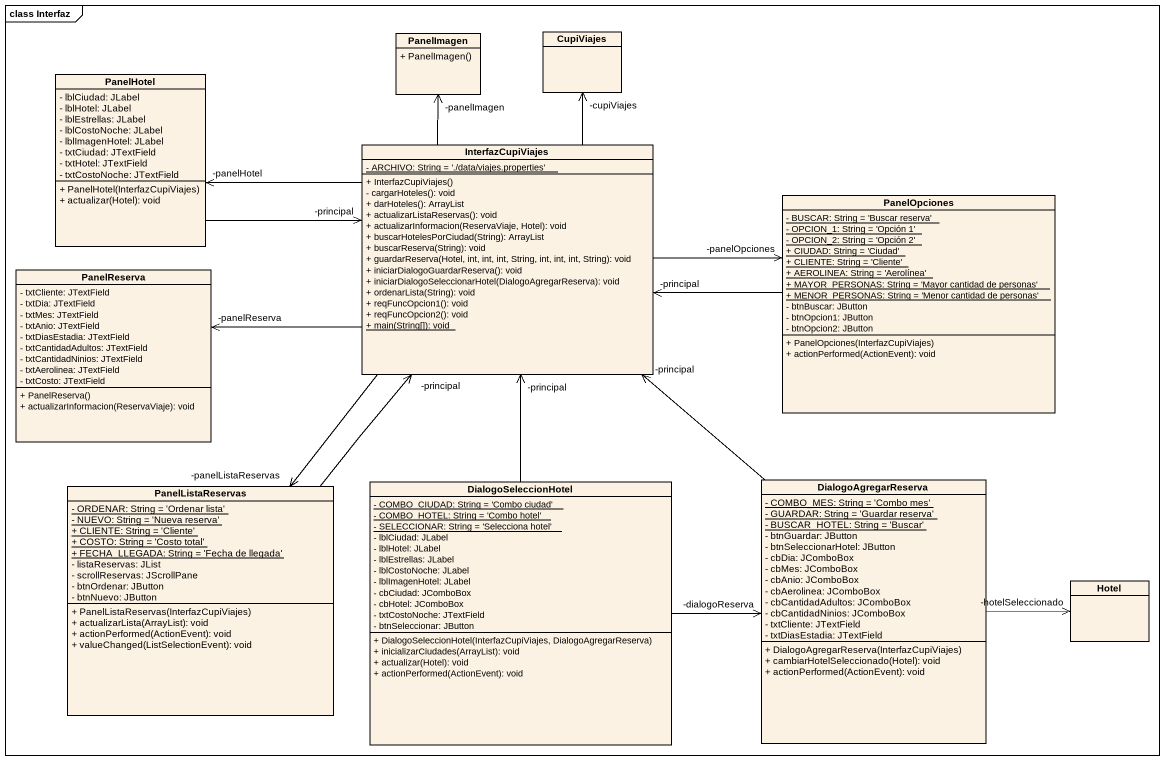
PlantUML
@startuml
mainframe class Interfaz
hide circle
hide empty members
skinparam classAttributeIconSize 0
class PanelImagen {
  + PanelImagen()
}
class CupiViajes
class PanelHotel {
  - lblCiudad: JLabel
  - lblHotel: JLabel
  - lblEstrellas: JLabel
  - lblCostoNoche: JLabel
  - lblImagenHotel: JLabel
  - txtCiudad: JTextField
  - txtHotel: JTextField
  - txtCostoNoche: JTextField
  + PanelHotel(InterfazCupiViajes)
  + actualizar(Hotel): void
}
class InterfazCupiViajes {
  {static} - ARCHIVO: String = './data/viajes.properties'
  + InterfazCupiViajes()
  - cargarHoteles(): void
  + darHoteles(): ArrayList
  + actualizarListaReservas(): void
  + actualizarInformacion(ReservaViaje, Hotel): void
  + buscarHotelesPorCiudad(String): ArrayList
  + buscarReserva(String): void
  + guardarReserva(Hotel, int, int, int, String, int, int, int, String): void
  + iniciarDialogoGuardarReserva(): void
  + iniciarDialogoSeleccionarHotel(DialogoAgregarReserva): void
  + ordenarLista(String): void
  + reqFuncOpcion1(): void
  + reqFuncOpcion2(): void
  {static} + main(String[]): void
}
class PanelOpciones {
  {static} - BUSCAR: String = 'Buscar reserva'
  {static} - OPCION_1: String = 'Opción 1'
  {static} - OPCION_2: String = 'Opción 2'
  {static} + CIUDAD: String = 'Ciudad'
  {static} + CLIENTE: String = 'Cliente'
  {static} + AEROLINEA: String = 'Aerolínea'
  {static} + MAYOR_PERSONAS: String = 'Mayor cantidad de personas'
  {static} + MENOR_PERSONAS: String = 'Menor cantidad de personas'
  - btnBuscar: JButton
  - btnOpcion1: JButton
  - btnOpcion2: JButton
  + PanelOpciones(InterfazCupiViajes)
  + actionPerformed(ActionEvent): void
}
class PanelReserva {
  - txtCliente: JTextField
  - txtDia: JTextField
  - txtMes: JTextField
  - txtAnio: JTextField
  - txtDiasEstadia: JTextField
  - txtCantidadAdultos: JTextField
  - txtCantidadNinios: JTextField
  - txtAerolinea: JTextField
  - txtCosto: JTextField
  + PanelReserva()
  + actualizarInformacion(ReservaViaje): void
}
class PanelListaReservas {
  {static} - ORDENAR: String = 'Ordenar lista'
  {static} - NUEVO: String = 'Nueva reserva'
  {static} + CLIENTE: String = 'Cliente'
  {static} + COSTO: String = 'Costo total'
  {static} + FECHA_LLEGADA: String = 'Fecha de llegada'
  - listaReservas: JList
  - scrollReservas: JScrollPane
  - btnOrdenar: JButton
  - btnNuevo: JButton
  + PanelListaReservas(InterfazCupiViajes)
  + actualizarLista(ArrayList): void
  + actionPerformed(ActionEvent): void
  + valueChanged(ListSelectionEvent): void
}
class DialogoSeleccionHotel {
  {static} - COMBO_CIUDAD: String = 'Combo ciudad'
  {static} - COMBO_HOTEL: String = 'Combo hotel'
  {static} - SELECCIONAR: String = 'Selecciona hotel'
  - lblCiudad: JLabel
  - lblHotel: JLabel
  - lblEstrellas: JLabel
  - lblCostoNoche: JLabel
  - lblImagenHotel: JLabel
  - cbCiudad: JComboBox
  - cbHotel: JComboBox
  - txtCostoNoche: JTextField
  - btnSeleccionar: JButton
  + DialogoSeleccionHotel(InterfazCupiViajes, DialogoAgregarReserva)
  + inicializarCiudades(ArrayList): void
  + actualizar(Hotel): void
  + actionPerformed(ActionEvent): void
}
class DialogoAgregarReserva {
  {static} - COMBO_MES: String = 'Combo mes'
  {static} - GUARDAR: String = 'Guardar reserva'
  {static} - BUSCAR_HOTEL: String = 'Buscar'
  - btnGuardar: JButton
  - btnSeleccionarHotel: JButton
  - cbDia: JComboBox
  - cbMes: JComboBox
  - cbAnio: JComboBox
  - cbAerolinea: JComboBox
  - cbCantidadAdultos: JComboBox
  - cbCantidadNinios: JComboBox
  - txtCliente: JTextField
  - txtDiasEstadia: JTextField
  + DialogoAgregarReserva(InterfazCupiViajes)
  + cambiarHotelSeleccionado(Hotel): void
  + actionPerformed(ActionEvent): void
}
class Hotel
PanelHotel -right-> "-principal" InterfazCupiViajes
InterfazCupiViajes -up-> "-panelImagen" PanelImagen
InterfazCupiViajes -up-> "-cupiViajes" CupiViajes
InterfazCupiViajes -left-> "-panelHotel" PanelHotel
InterfazCupiViajes -right-> "-panelOpciones" PanelOpciones
InterfazCupiViajes -left-> "-panelReserva" PanelReserva
InterfazCupiViajes --> "-panelListaReservas" PanelListaReservas
PanelOpciones -left-> "-principal" InterfazCupiViajes
PanelListaReservas -up-> "-principal" InterfazCupiViajes
DialogoSeleccionHotel -up-> "-principal" InterfazCupiViajes
DialogoSeleccionHotel -right-> "-dialogoReserva" DialogoAgregarReserva
DialogoAgregarReserva -up-> "-principal" InterfazCupiViajes
DialogoAgregarReserva -right-> "-hotelSeleccionado" Hotel
@enduml
